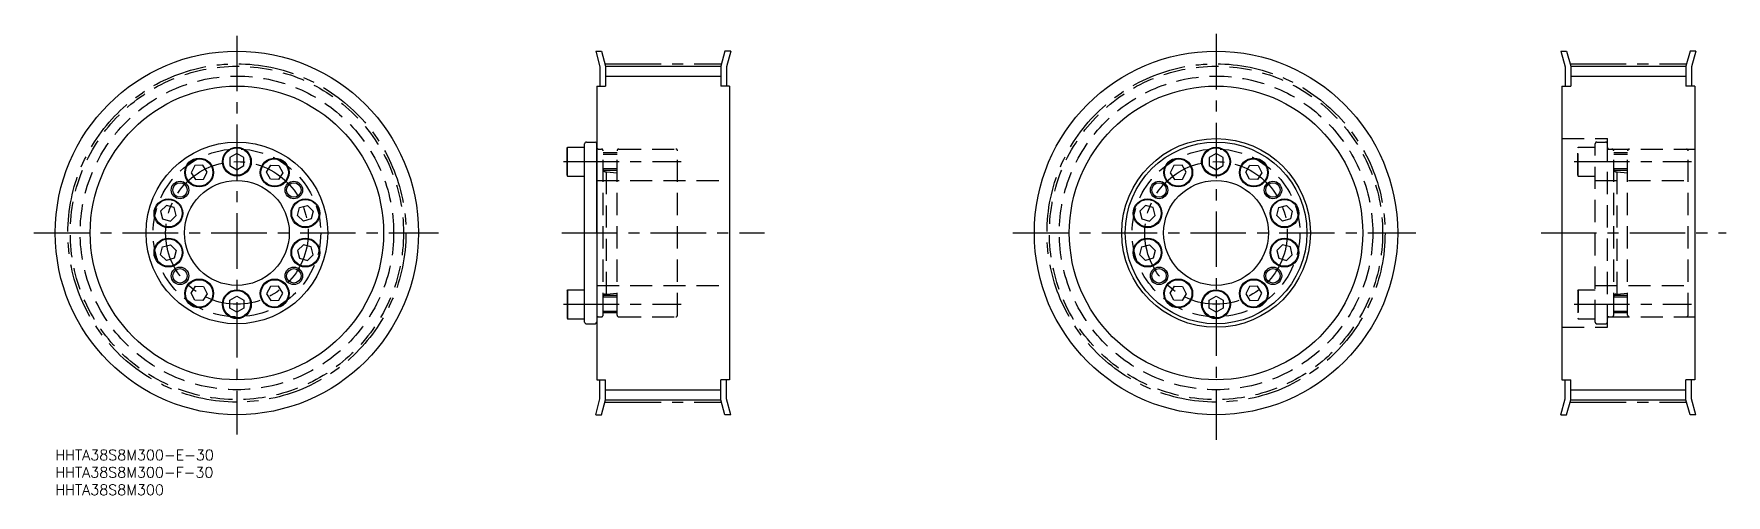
# Model space of a CAD drawing. Extents: x -6 to 478, y -13 to 119.
import ezdxf

# ---------------------------------------------------------------- set-up
doc = ezdxf.new("R2010")
doc.units = 0
doc.header["$LTSCALE"] = 0.5
doc.linetypes.add('CENTER', pattern=[50.8, 31.75, -6.35, 6.35, -6.35])
doc.linetypes.add('DASHED', pattern=[19.05, 12.7, -6.35])
for name, color, linetype in [('MSM_CENTER', 1, 'CENTER'), ('MSM_CONTINUOUS', 7, 'CONTINUOUS'), ('MSM_DASHED', 4, 'DASHED'), ('MSM_NARROW', 5, 'CONTINUOUS'), ('MSM_PART_NUMBER', 7, 'CONTINUOUS')]:
    doc.layers.add(name, color=color, linetype=linetype)
doc.styles.get("Standard").update_dxf_attribs({"font": 'txt.shx', "height": 3, "bigfont": 'bigfont.shx'})

# ---------------------------------------------------------------- blocks, each defined once
blk = doc.blocks.new('*U2')
at = {"layer": 'MSM_PART_NUMBER'}
blk.add_text('HHTA38S8M300-E-30', height=3, dxfattribs=at).set_placement((0, -3))
blk = doc.blocks.new('*U3')
at = {"layer": 'MSM_PART_NUMBER'}
blk.add_text('HHTA38S8M300-F-30', height=3, dxfattribs=at).set_placement((0, -8))
blk = doc.blocks.new('*U4')
at = {"layer": 'MSM_PART_NUMBER'}
blk.add_text('HHTA38S8M300', height=3, dxfattribs=at).set_placement((0, -13))

msp = doc.modelspace()

# ---------------------------------------------------------------- linework, layer by layer
at = {"layer": 'MSM_CENTER'}
for p, q in [((52, 118.41), (52, 4.38)), ((332.28, 118.94), (332.28, 2.84)), ((157.53, 110.38), (190.53, 110.38)), ((433.81, 110.38), (466.81, 110.38)), ((145.53, 82.4), (179.13, 82.4)), ((434.81, 82.4), (468.41, 82.4)), ((-6.13, 62), (109.71, 62)), ((145.03, 62), (203.03, 62)), ((274.16, 62), (389.48, 62)), ((425.31, 62), (478.31, 62)), ((145.53, 41.6), (179.13, 41.6)), ((434.81, 41.6), (468.41, 41.6)), ((157.53, 13.61), (190.53, 13.61)), ((433.81, 13.61), (466.81, 13.61))]:
    msp.add_line(p, q, dxfattribs=at)
for centre, radius in [((52, 62), 48.38), ((332.28, 62), 48.38), ((52, 62), 20.4), ((332.28, 62), 20.4)]:
    msp.add_circle(centre, radius, dxfattribs=at)
at = {"layer": 'MSM_CONTINUOUS'}
for p, q in [((154.71, 114), (156.36, 114)), ((154.71, 114), (155.93, 109.48)), ((156.36, 114), (157.53, 109.69)), ((191.69, 114), (190.53, 109.69)), ((193.35, 114), (191.69, 114)), ((193.35, 114), (192.13, 109.48)), ((430.98, 114), (432.64, 114)), ((430.98, 114), (432.21, 109.48)), ((432.64, 114), (433.81, 109.69)), ((467.97, 114), (466.81, 109.69)), ((469.63, 114), (467.97, 114)), ((469.63, 114), (468.41, 109.48)), ((155.93, 109.48), (155.93, 104)), ((157.53, 109.69), (190.53, 109.69)), ((157.53, 109.69), (157.53, 104)), ((190.53, 109.69), (190.53, 104)), ((192.13, 109.48), (192.13, 104)), ((432.21, 109.48), (432.21, 104)), ((433.81, 109.69), (466.81, 109.69)), ((433.81, 109.69), (433.81, 104)), ((466.81, 109.69), (466.81, 104)), ((468.41, 109.48), (468.41, 104)), ((155.03, 104), (155.03, 20)), ((155.03, 104), (157.53, 104)), ((193.03, 104), (190.53, 104)), ((193.03, 104), (193.03, 20)), ((431.31, 104), (431.31, 20)), ((431.31, 104), (433.81, 104)), ((469.31, 104), (466.81, 104)), ((469.31, 104), (469.31, 20)), ((151.53, 36.5), (151.53, 87.5)), ((152.03, 88), (154.53, 88)), ((155.03, 62), (155.03, 87.5)), ((52, 84.71), (50, 83.55)), ((50, 83.55), (50, 81.25)), ((54, 83.55), (52, 84.71)), ((54, 81.25), (54, 83.55)), ((146.53, 86.32), (146.65, 86.52)), ((146.53, 78.48), (146.53, 86.32)), ((146.65, 78.27), (146.65, 86.52)), ((146.65, 86.52), (151.53, 86.52)), ((332.28, 84.71), (330.28, 83.55)), ((330.28, 83.55), (330.28, 81.25)), ((334.28, 83.55), (332.28, 84.71)), ((334.28, 81.25), (334.28, 83.55)), ((39.97, 81.26), (38.88, 79.22)), ((38.88, 79.22), (40.11, 77.26)), ((42.27, 81.34), (39.97, 81.26)), ((43.5, 79.38), (42.27, 81.34)), ((42.41, 77.34), (43.5, 79.38)), ((50, 81.25), (52, 80.09)), ((52, 80.09), (54, 81.25)), ((60.5, 79.38), (61.73, 81.34)), ((61.59, 77.34), (60.5, 79.38)), ((61.73, 81.34), (64.03, 81.26)), ((65.12, 79.22), (63.89, 77.26)), ((64.03, 81.26), (65.12, 79.22)), ((146.53, 78.48), (146.65, 78.27)), ((146.65, 78.27), (151.53, 78.27)), ((320.24, 81.26), (319.16, 79.22)), ((319.16, 79.22), (320.38, 77.26)), ((322.55, 81.34), (320.24, 81.26)), ((323.77, 79.38), (322.55, 81.34)), ((322.69, 77.34), (323.77, 79.38)), ((330.28, 81.25), (332.28, 80.09)), ((332.28, 80.09), (334.28, 81.25)), ((340.78, 79.38), (342, 81.34)), ((341.86, 77.34), (340.78, 79.38)), ((342, 81.34), (344.31, 81.26)), ((345.4, 79.22), (344.17, 77.26)), ((344.31, 81.26), (345.4, 79.22)), ((40.11, 77.26), (42.41, 77.34)), ((63.89, 77.26), (61.59, 77.34)), ((151.53, 74.75), (151.53, 74.75)), ((320.38, 77.26), (322.69, 77.34)), ((344.17, 77.26), (341.86, 77.34)), ((31.83, 69.86), (30.17, 68.26)), ((30.17, 68.26), (30.73, 66.02)), ((34.05, 69.23), (31.83, 69.86)), ((34.61, 66.99), (34.05, 69.23)), ((69.39, 66.99), (69.95, 69.23)), ((69.95, 69.23), (72.17, 69.86)), ((72.17, 69.86), (73.83, 68.26)), ((73.83, 68.26), (73.27, 66.02)), ((312.11, 69.86), (310.45, 68.26)), ((310.45, 68.26), (311.01, 66.02)), ((314.33, 69.23), (312.11, 69.86)), ((314.89, 66.99), (314.33, 69.23)), ((349.67, 66.99), (350.23, 69.23)), ((350.23, 69.23), (352.45, 69.86)), ((352.45, 69.86), (354.11, 68.26)), ((354.11, 68.26), (353.55, 66.02)), ((30.73, 66.02), (32.95, 65.38)), ((32.95, 65.38), (34.61, 66.99)), ((71.05, 65.38), (69.39, 66.99)), ((73.27, 66.02), (71.05, 65.38)), ((311.01, 66.02), (313.23, 65.38)), ((313.23, 65.38), (314.89, 66.99)), ((351.33, 65.38), (349.67, 66.99)), ((353.55, 66.02), (351.33, 65.38)), ((30.73, 57.98), (32.95, 58.62)), ((32.95, 58.62), (34.61, 57.01)), ((71.05, 58.62), (69.39, 57.01)), ((73.27, 57.98), (71.05, 58.62)), ((311.01, 57.98), (313.23, 58.62)), ((313.23, 58.62), (314.89, 57.01)), ((351.33, 58.62), (349.67, 57.01)), ((353.55, 57.98), (351.33, 58.62)), ((30.17, 55.74), (30.73, 57.98)), ((31.83, 54.14), (30.17, 55.74)), ((34.05, 54.77), (31.83, 54.14)), ((34.61, 57.01), (34.05, 54.77)), ((69.39, 57.01), (69.95, 54.77)), ((69.95, 54.77), (72.17, 54.14)), ((72.17, 54.14), (73.83, 55.74)), ((73.83, 55.74), (73.27, 57.98)), ((310.45, 55.74), (311.01, 57.98)), ((312.11, 54.14), (310.45, 55.74)), ((314.33, 54.77), (312.11, 54.14)), ((314.89, 57.01), (314.33, 54.77)), ((349.67, 57.01), (350.23, 54.77)), ((350.23, 54.77), (352.45, 54.14)), ((352.45, 54.14), (354.11, 55.74)), ((354.11, 55.74), (353.55, 57.98)), ((38.88, 44.78), (40.11, 46.74)), ((39.97, 42.74), (38.88, 44.78)), ((40.11, 46.74), (42.41, 46.66)), ((43.5, 44.62), (42.27, 42.66)), ((42.41, 46.66), (43.5, 44.62)), ((50, 42.75), (52, 43.91)), ((52, 43.91), (54, 42.75)), ((61.59, 46.66), (60.5, 44.62)), ((60.5, 44.62), (61.73, 42.66)), ((63.89, 46.74), (61.59, 46.66)), ((65.12, 44.78), (63.89, 46.74)), ((64.03, 42.74), (65.12, 44.78)), ((146.53, 45.52), (146.65, 45.72)), ((146.53, 45.52), (146.53, 37.68)), ((146.65, 45.72), (146.65, 37.47)), ((146.65, 45.72), (151.53, 45.72)), ((319.16, 44.78), (320.38, 46.74)), ((320.24, 42.74), (319.16, 44.78)), ((320.38, 46.74), (322.69, 46.66)), ((323.77, 44.62), (322.55, 42.66)), ((322.69, 46.66), (323.77, 44.62)), ((330.28, 42.75), (332.28, 43.91)), ((332.28, 43.91), (334.28, 42.75)), ((341.86, 46.66), (340.78, 44.62)), ((340.78, 44.62), (342, 42.66)), ((344.17, 46.74), (341.86, 46.66)), ((345.4, 44.78), (344.17, 46.74)), ((344.31, 42.74), (345.4, 44.78)), ((42.27, 42.66), (39.97, 42.74)), ((50, 40.45), (50, 42.75)), ((52, 39.29), (50, 40.45)), ((54, 40.45), (52, 39.29)), ((54, 42.75), (54, 40.45)), ((61.73, 42.66), (64.03, 42.74)), ((322.55, 42.66), (320.24, 42.74)), ((330.28, 40.45), (330.28, 42.75)), ((332.28, 39.29), (330.28, 40.45)), ((334.28, 40.45), (332.28, 39.29)), ((334.28, 42.75), (334.28, 40.45)), ((342, 42.66), (344.31, 42.74)), ((146.53, 37.68), (146.65, 37.47)), ((146.65, 37.47), (151.53, 37.47)), ((152.03, 36), (154.53, 36)), ((155.03, 20), (157.53, 20)), ((155.93, 14.52), (155.93, 20)), ((157.53, 14.3), (157.53, 20)), ((190.53, 14.3), (190.53, 20)), ((193.03, 20), (190.53, 20)), ((192.13, 14.52), (192.13, 20)), ((431.31, 20), (433.81, 20)), ((432.21, 14.52), (432.21, 20)), ((433.81, 14.3), (433.81, 20)), ((466.81, 14.3), (466.81, 20)), ((469.31, 20), (466.81, 20)), ((468.41, 14.52), (468.41, 20)), ((154.71, 10), (155.93, 14.52)), ((154.71, 10), (156.36, 10)), ((156.36, 10), (157.53, 14.3)), ((157.53, 14.3), (190.53, 14.3)), ((191.69, 10), (190.53, 14.3)), ((193.35, 10), (191.69, 10)), ((193.35, 10), (192.13, 14.52)), ((430.98, 10), (432.21, 14.52)), ((430.98, 10), (432.64, 10)), ((432.64, 10), (433.81, 14.3)), ((433.81, 14.3), (466.81, 14.3)), ((467.97, 10), (466.81, 14.3)), ((469.63, 10), (467.97, 10)), ((469.63, 10), (468.41, 14.52))]:
    msp.add_line(p, q, dxfattribs=at)
for centre, radius in [((52, 62), 52), ((332.28, 62), 52), ((52, 62), 42), ((332.28, 62), 42), ((52, 62), 26), ((332.28, 62), 27), ((332.28, 62), 26), ((41.19, 79.3), 4.12), ((41.19, 79.3), 3.92), ((52, 82.4), 4.12), ((52, 82.4), 3.92), ((62.81, 79.3), 4.12), ((62.81, 79.3), 3.92), ((321.47, 79.3), 4.12), ((321.47, 79.3), 3.92), ((332.28, 82.4), 4.12), ((332.28, 82.4), 3.92), ((343.09, 79.3), 4.12), ((343.09, 79.3), 3.92), ((35.71, 74.28), 2.07), ((52, 62), 15), ((68.29, 74.28), 2.07), ((315.98, 74.28), 2.07), ((332.28, 62), 15), ((348.57, 74.28), 2.07), ((32.39, 67.62), 4.12), ((32.39, 67.62), 3.92), ((71.61, 67.62), 4.12), ((71.61, 67.62), 3.92), ((312.67, 67.62), 4.12), ((312.67, 67.62), 3.92), ((351.89, 67.62), 4.12), ((351.89, 67.62), 3.92), ((32.39, 56.38), 4.12), ((32.39, 56.38), 3.92), ((71.61, 56.38), 4.12), ((71.61, 56.38), 3.92), ((312.67, 56.38), 4.12), ((312.67, 56.38), 3.92), ((351.89, 56.38), 4.12), ((351.89, 56.38), 3.92), ((35.71, 49.72), 2.07), ((41.19, 44.7), 4.12), ((41.19, 44.7), 3.92), ((62.81, 44.7), 4.12), ((62.81, 44.7), 3.92), ((68.29, 49.72), 2.07), ((315.98, 49.72), 2.07), ((321.47, 44.7), 4.12), ((321.47, 44.7), 3.92), ((343.09, 44.7), 4.12), ((343.09, 44.7), 3.92), ((348.57, 49.72), 2.07), ((52, 41.6), 4.12), ((52, 41.6), 3.92), ((332.28, 41.6), 4.12), ((332.28, 41.6), 3.92)]:
    msp.add_circle(centre, radius, dxfattribs=at)
for centre, start, end in [((152.03, 87.5), 90, 180.0009), ((154.53, 87.5), 0, 90), ((152.03, 36.5), 179.9991, 270), ((154.53, 36.5), 270, 0)]:
    msp.add_arc(centre, 0.5, start, end, dxfattribs=at)
at = {"layer": 'MSM_DASHED'}
for p, q in [((431.31, 89), (444.31, 89)), ((440.81, 36.5), (440.81, 87.5)), ((441.31, 88), (443.81, 88)), ((444.31, 35), (444.31, 89)), ((155.44, 86), (156.33, 86)), ((156.83, 38.5), (156.83, 85.5)), ((160.83, 84.9), (156.83, 84.9)), ((160.83, 84.47), (156.83, 84.47)), ((160.83, 38.5), (160.83, 85.5)), ((161.33, 86), (177.63, 86)), ((178.13, 38.5), (178.13, 85.5)), ((435.81, 86.32), (435.92, 86.52)), ((435.81, 78.48), (435.81, 86.32)), ((435.92, 78.27), (435.92, 86.52)), ((435.92, 86.52), (440.81, 86.52)), ((444.31, 86), (469.31, 86)), ((446.11, 38.5), (446.11, 85.5)), ((450.11, 84.9), (446.11, 84.9)), ((450.11, 84.47), (446.11, 84.47)), ((450.11, 38.5), (450.11, 85.5)), ((467.41, 38.5), (467.41, 85.5)), ((160.83, 80.33), (156.83, 80.33)), ((160.83, 79.9), (156.83, 79.9)), ((157.43, 79.52), (157.83, 79.52)), ((157.83, 44.48), (157.83, 79.52)), ((157.83, 79.52), (160.83, 79.19)), ((435.81, 78.48), (435.92, 78.27)), ((435.92, 78.27), (440.81, 78.27)), ((450.11, 80.33), (446.11, 80.33)), ((450.11, 79.9), (446.11, 79.9)), ((446.71, 79.52), (447.11, 79.52)), ((447.11, 44.48), (447.11, 79.52)), ((447.11, 79.52), (450.11, 79.19)), ((155.03, 77), (193.03, 77)), ((440.81, 77), (467.41, 77)), ((440.81, 74.75), (440.81, 74.75)), ((155.03, 47), (193.03, 47)), ((160.83, 44.1), (156.83, 44.1)), ((160.83, 43.67), (156.83, 43.67)), ((157.43, 44.48), (157.83, 44.48)), ((157.83, 44.48), (160.83, 44.81)), ((435.81, 45.52), (435.92, 45.72)), ((435.81, 45.52), (435.81, 37.68)), ((435.92, 45.72), (435.92, 37.47)), ((435.92, 45.72), (440.81, 45.72)), ((440.81, 47), (467.41, 47)), ((450.11, 44.1), (446.11, 44.1)), ((450.11, 43.67), (446.11, 43.67)), ((446.71, 44.48), (447.11, 44.48)), ((447.11, 44.48), (450.11, 44.81)), ((160.83, 39.53), (156.83, 39.53)), ((160.83, 39.1), (156.83, 39.1)), ((450.11, 39.53), (446.11, 39.53)), ((450.11, 39.1), (446.11, 39.1)), ((155.44, 38), (156.33, 38)), ((161.33, 38), (177.63, 38)), ((431.31, 35), (444.31, 35)), ((435.81, 37.68), (435.92, 37.47)), ((435.92, 37.47), (440.81, 37.47)), ((441.31, 36), (443.81, 36)), ((444.31, 38), (469.31, 38))]:
    msp.add_line(p, q, dxfattribs=at)
for centre, radius in [((52, 62), 47.69), ((52, 62), 44.86), ((332.28, 62), 47.69), ((332.28, 62), 44.86), ((52, 62), 24), ((332.28, 62), 24)]:
    msp.add_circle(centre, radius, dxfattribs=at)
for centre, radius, start, end in [((441.31, 87.5), 0.5, 90, 180.0009), ((443.81, 87.5), 0.5, 0, 90), ((155.44, 86.41), 0.41, 180, 270), ((156.33, 85.5), 0.5, 0, 90), ((161.33, 85.5), 0.5, 90, 180), ((177.63, 85.5), 0.5, 0, 90), ((444.72, 86.41), 0.41, 180, 270), ((445.61, 85.5), 0.5, 0, 90), ((450.61, 85.5), 0.5, 90, 180), ((466.91, 85.5), 0.5, 0, 90), ((157.43, 80.12), 0.6, 180, 270), ((446.71, 80.12), 0.6, 180, 270), ((157.43, 43.88), 0.6, 90, 180), ((446.71, 43.88), 0.6, 90, 180), ((155.44, 37.59), 0.41, 90, 180), ((156.33, 38.5), 0.5, 270, 0), ((161.33, 38.5), 0.5, 180, 270), ((177.63, 38.5), 0.5, 270, 0), ((441.31, 36.5), 0.5, 179.9991, 270), ((443.81, 36.5), 0.5, 270, 0), ((444.72, 37.59), 0.41, 90, 180), ((445.61, 38.5), 0.5, 270, 0), ((450.61, 38.5), 0.5, 180, 270), ((466.91, 38.5), 0.5, 270, 0)]:
    msp.add_arc(centre, radius, start, end, dxfattribs=at)
at = {"layer": 'MSM_NARROW'}
for p, q in [((157.53, 106.86), (190.53, 106.86)), ((433.81, 106.86), (466.81, 106.86)), ((157.53, 17.13), (190.53, 17.13)), ((433.81, 17.13), (466.81, 17.13))]:
    msp.add_line(p, q, dxfattribs=at)
for centre in [(35.71, 74.28), (68.29, 74.28), (315.98, 74.28), (348.57, 74.28), (35.71, 49.72), (68.29, 49.72), (315.98, 49.72), (348.57, 49.72)]:
    msp.add_circle(centre, 2.5, dxfattribs=at)

# ---------------------------------------------------------------- block references
at = {"layer": 'MSM_CONTINUOUS'}
for name in ['*U2', '*U3', '*U4']:
    msp.add_blockref(name, (0, 0), dxfattribs=at)

doc.saveas('drawing.dxf')
